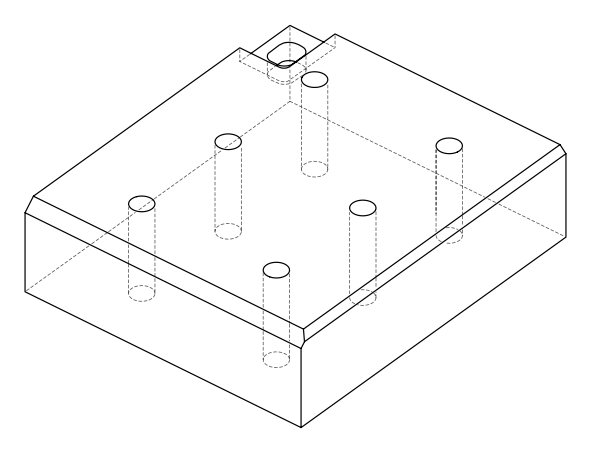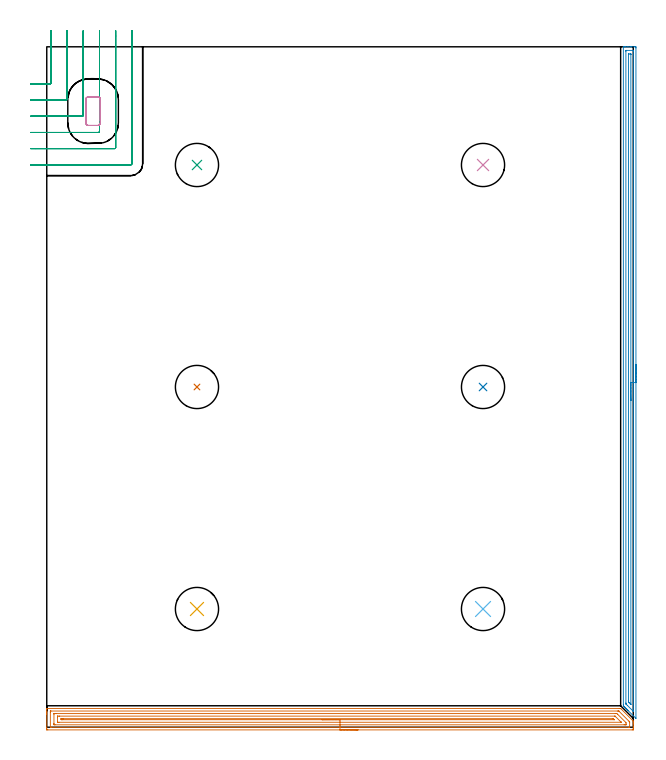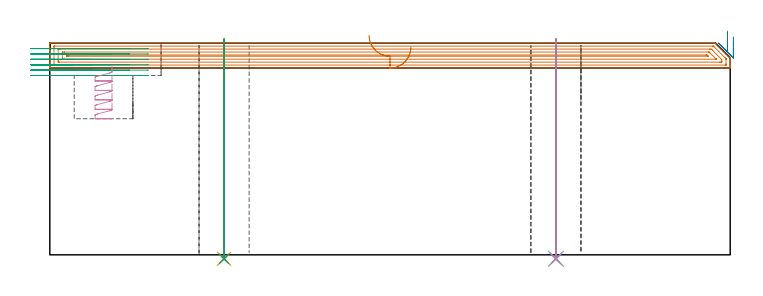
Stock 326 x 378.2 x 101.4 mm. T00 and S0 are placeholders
(PLAN: 10 operations, 3 tool changes, 32.8 min)
(1 AREA_MILL | FG_CHAMFER_SURFACE | UGT0205_001 | 13.14 min | 23079 mm3)
(2 AREA_MILL_1 | FG_CHAMFER_SURFACE_1 | UGT0205_001 | 9.07 min | 9035 mm3)
(3 MILL_CORNER_NOTCH_RECTANGULAR | CORNER_NOTCH_RECTANGULAR | NXT0201_011 | Follow Part, ap 3, ae 75% | 6.96 min | 59020 mm3)
(4 MILL_RECTANGULAR_POCKET | POCKET_RECTANGULAR_STRAIGHT | UGT0201_104 | Follow Part, ap 5, ae 75% | 1.06 min | 18512 mm3)
(5 INDEXABLE_INSERT_DRILL_THROUGH_HOLE_FROM_SOLID | STEP1HOLE | NXT0302_019 | 0.42 min | 45831 mm3)
(6 INDEXABLE_INSERT_DRILL_THROUGH_HOLE_FROM_SOLID_1 | STEP1HOLE_1 | NXT0302_019 | 0.42 min | 45835 mm3)
(7 INDEXABLE_INSERT_DRILL_THROUGH_HOLE_FROM_SOLID_2 | STEP1HOLE_2 | NXT0302_019 | 0.42 min | 45823 mm3)
(8 INDEXABLE_INSERT_DRILL_THROUGH_HOLE_FROM_SOLID_3 | STEP1HOLE_3 | NXT0302_019 | 0.42 min | 45837 mm3)
(9 INDEXABLE_INSERT_DRILL_THROUGH_HOLE_FROM_SOLID_4 | STEP1HOLE_4 | NXT0302_019 | 0.42 min | 45839 mm3)
(10 INDEXABLE_INSERT_DRILL_THROUGH_HOLE_FROM_SOLID_5 | STEP1HOLE_5 | NXT0302_019 | 0.42 min | 45824 mm3)
(TOOL UGT0205_001 | Chamfer Mill 20 x 3 x 45 deg. | D20 FL50 Z2)
(TOOL NXT0201_011 | ENDMILL 12mm [2P460-1200-NA 1630] | D12 FL38 Z6)
(TOOL UGT0201_104 | End Mill 20 mm | D20 FL22 Z2)
(TOOL NXT0302_019 | Index. Insert Drill 24mm [880-D2400L25-05] | D24 PA176 FL120 Z2)
(OP 1 AREA_MILL)
G17 G21 G94 G90
T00 M6
G54
G17 G0 G90 X173. Y-1.5 S1061 M3
G43 Z111.4 H0
Z99.5
G94 G1 X172.962 Z98.628 F250.
X172.848 Z97.764
X172.659 Z96.912
X172.397 Z96.08
X172.063 Z95.274
X171.66 Z94.5
X171.191 Z93.764
X170.66 Z93.072
X170.071 Z92.429
X169.428 Z91.84
X168.736 Z91.309
X168. Z90.84
X167.226 Z90.437
X166.42 Z90.103
X165.588 Z89.841
X164.736 Z89.652
X163.872 Z89.538
X163. Z89.5
X0.603
X0.01 Y-1.495 Z89.502
X0.006 Y-1.493 Z89.505
X0.002 Y-0.902 Z90.096
X0. Y-0.299 Z90.698
Y7.126 Z98.12
Y7.704 Z98.701
Y8.018 Z99.014
Y8.596 Z99.592
Y8.91 Z99.905
Y9.979 Z100.978
X0.008 Y10.349 Z101.34
X0.01 Y10.397 Z101.388
X0.157 Y10.4 Z101.4
X318.258
X319.007 Y10.396 Z101.39
X319.015 Y10.387 Z101.382
X319.151 Y10.249 Z101.249
X325.842 Y3.558 Z94.558
X325.999 Y3.402 Z94.394
X326. Y3.244 Z94.243
Y2.402 Z93.401
Y1.774 Z92.769
Y0.568 Z91.565
Y-0.01 Z90.985
Y-0.613 Z90.382
X325.998 Y-0.902 Z90.093
X325.993 Y-1.491 Z89.505
X325.989 Y-1.494 Z89.502
X325.397 Y-1.5 Z89.5
X163.
Y-0.086 Z90.914
X2.312 Y-0.085 Z90.915
X2.16 Y-0.083 Z90.917
X2.059 Y-0.079 Z90.921
X2.009 Y-0.075 Z90.925
X2.006 Y-0.064 Z90.936
X2.003 Y-0.01 Z90.99
X2. Y0.378 Z91.378
Y8.405 Z99.405
X2.003 Y8.91 Z99.91
X2.006 Y8.957 Z99.957
X2.009 Y8.976 Z99.976
X2.084 Y8.98 Z99.98
X2.236 Y8.984 Z99.984
X2.312 Y8.985 Z99.985
X317.442 Y8.986 Z99.986
X317.594 Y8.985 Z99.985
X317.898 Y8.979 Z99.979
X317.963 Y8.977 Z99.977
X317.974 Y8.97 Z99.97
X317.997 Y8.951 Z99.951
X318.041 Y8.91 Z99.91
X318.258 Y8.692 Z99.692
X323.612 Y3.338 Z94.338
X323.942 Y2.999 Z93.999
X323.981 Y2.958 Z93.958
X323.99 Y2.898 Z93.898
X323.996 Y2.795 Z93.795
X323.999 Y2.666 Z93.666
X324. Y0.495 Z91.495
X323.997 Y-0.01 Z90.99
X323.994 Y-0.058 Z90.942
X323.991 Y-0.076 Z90.924
X323.916 Y-0.08 Z90.92
X323.764 Y-0.084 Z90.916
X323.688 Y-0.086 Z90.914
X163.
Y1.328 Z92.328
X4.618 Y1.329 Z92.329
X4.172 Y1.333 Z92.333
X4.033 Y1.335 Z92.335
X4.01 Y1.602 Z92.602
X4.003 Y1.774 Z92.774
X4. Y1.946 Z92.946
X4.001 Y7.297 Z98.297
X4.008 Y7.47 Z98.47
X4.015 Y7.565 Z98.565
X4.061 Y7.568 Z98.568
X4.172 Y7.57 Z98.57
X4.619 Y7.571 Z98.571
X5.065
X316.028
X316.474 Y7.569 Z98.569
X316.927 Y7.564 Z98.564
X317.366 Y7.135 Z98.135
X321.835 Y2.666 Z93.666
X321.99 Y2.504 Z93.504
X321.998 Y1.774 Z92.774
X321.999 Y1.603 Z92.603
X321.992 Y1.43 Z92.43
X321.985 Y1.335 Z92.335
X321.939 Y1.332 Z92.332
X321.828 Y1.33 Z92.33
X321.381 Y1.329 Z92.329
X320.935 Y1.328 Z92.328
X163.
Y2.743 Z93.743
X6.772
X6.029 Y2.748 Z93.748
X6.014 Y2.749 Z93.749
X6.01 Y2.764 Z93.764
X6.005 Y2.813 Z93.813
X6.001 Y2.913 Z93.913
X6. Y5.766 Z96.766
X6.002 Y5.979 Z96.979
X6.005 Y6.085 Z97.085
X6.01 Y6.136 Z97.136
X6.015 Y6.151 Z97.151
X6.039 Y6.152 Z97.152
X6.849 Y6.157 Z97.157
X6.926
X315.659 Y6.156 Z97.156
X315.861 Y6.152 Z97.152
X315.882 Y6.151 Z97.151
X315.946 Y6.093 Z97.093
X316.077 Y5.97 Z96.97
X316.237 Y5.813 Z96.813
X319.246 Y2.805 Z93.805
X319.271 Y2.779 Z93.779
X319.293 Y2.751 Z93.751
X319.294 Y2.747 Z93.747
X319.291 Y2.746 Z93.746
X319.264 Y2.744 Z93.744
X319.151 Y2.743 Z93.743
X319.074
X163.
Y4.157 Z95.157
X8.927
X8.634 Y4.158 Z95.158
X8.03 Y4.161 Z95.161
X8.018 Y4.163 Z95.163
X8.007 Y4.185 Z95.185
X8.002 Y4.45 Z95.45
Y4.608 Z95.608
X8.005 Y4.687 Z95.687
X8.01 Y4.725 Z95.725
X8.015 Y4.736 Z95.736
X8.048 Y4.737 Z95.737
X8.342 Y4.742 Z95.742
X8.634 Y4.743 Z95.743
X9.233
X314.397 Y4.742 Z95.742
X314.689 Y4.74 Z95.74
X314.786 Y4.737 Z95.737
X314.857 Y4.732 Z95.732
X314.915 Y4.678 Z95.678
X315.149 Y4.45 Z95.45
X315.303 Y4.294 Z95.294
X315.421 Y4.17 Z95.17
X315.425 Y4.163 Z95.163
X315.41 Y4.162 Z95.162
X315.359 Y4.159 Z95.159
X315.276 Y4.157 Z95.157
X163.
X162.128 Z95.195
X161.263 Z95.309
X160.412 Z95.498
X159.58 Z95.76
X158.774 Z96.094
X158. Z96.497
X157.264 Z96.965
X156.572 Z97.496
X155.929 Z98.086
X155.34 Z98.729
X154.808 Z99.421
X154.34 Z100.157
X153.937 Z100.931
X153.603 Z101.737
X153.341 Z102.569
X153.152 Z103.42
X153.038 Z104.285
X153. Z105.157
G0 Z111.4
M5
M2
(OP 2 AREA_MILL_1)
G17 G21 G94 G90
T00 M6
G54
G17 G0 G90 X327.5 Y201.55 S1061 M3
G43 Z111.4 H0
Z104.4
G94 G1 Y201.512 Z103.528 F250.
Y201.398 Z102.664
Y201.209 Z101.812
Y200.947 Z100.98
Y200.613 Z100.174
Y200.21 Z99.4
Y199.741 Z98.664
Y199.21 Z97.972
Y198.621 Z97.329
Y197.978 Z96.74
Y197.286 Z96.209
Y196.55 Z95.74
Y195.776 Z95.337
Y194.97 Z95.003
Y194.138 Z94.741
Y193.286 Z94.552
Y192.422 Z94.438
Y191.55 Z94.4
Y5.085
X327.493 Y4.919 Z94.407
X327.316 Y5.084 Z94.584
X327.305 Y5.095 Z94.595
X323.29 Y9.109 Z98.608
X323.121 Y9.277 Z98.774
X322.957 Y9.442 Z98.941
X322.843 Y9.556 Z99.055
X322.681 Y9.717 Z99.214
X322.524 Y9.875 Z99.373
X322.396 Y10.003 Z99.502
X322.241 Y10.156 Z99.654
X322.092 Y10.307 Z99.806
X321.949 Y10.45 Z99.949
X321.802 Y10.596 Z100.094
X321.659 Y10.739 Z100.238
X321.501 Y10.898 Z100.396
X321.362 Y11.036 Z100.534
X321.227 Y11.172 Z100.671
X321.054 Y11.345 Z100.844
X320.922 Y11.476 Z100.974
X320.608 Y11.792 Z101.289
X320.505 Y11.898 Z101.391
X320.5 Y12.686 Z101.4
Y378.016
X320.502 Y378.19 Z101.389
X320.672 Y378.198 Z101.22
X320.848 Y378.2 Z101.051
X321.076 Z100.824
X321.802 Z100.093
X323.044 Z98.853
X324.44 Z97.456
X325.061 Z96.835
X326.819 Z95.078
X327.078 Y378.197 Z94.819
X327.492 Y378.19 Z94.405
X327.496 Y377.994 Z94.402
X327.499 Y377.568 Z94.401
X327.5 Y191.55 Z94.4
X326.086 Z95.814
X326.085 Y9.224 Z95.815
X326.079 Y8.788 Z95.821
X326.044 Y8.816 Z95.856
X325.996 Y8.86 Z95.904
X325.741 Y9.109 Z96.159
X322.681 Y12.169 Z99.219
X322.165 Y12.686 Z99.735
X321.99 Y12.868 Z99.91
X321.929 Y12.933 Z99.971
X321.921 Y12.98 Z99.979
X321.919 Y13.076 Z99.981
X321.915 Y13.465 Z99.985
X321.914 Y375.665 Z99.986
X321.921 Y376.185 Z99.979
X321.947 Y376.19 Z99.953
X322.02 Y376.195 Z99.88
X322.13 Y376.199 Z99.77
X326. Z95.9
X326.035 Y376.198 Z95.865
X326.072 Y376.193 Z95.828
X326.079 Y376.189 Z95.821
X326.082 Y376.181 Z95.818
X326.084 Y376.15 Z95.816
X326.086 Y375.894 Z95.814
Y375.78
Y191.55
X324.672 Z97.228
X324.671 Y13.345 Z97.229
X324.669 Y12.686 Z97.231
X324.668 Y12.649 Z97.232
Y12.647
X324.618 Y12.686 Z97.282
X324.44 Y12.861 Z97.46
X323.719 Y13.58 Z98.181
X323.56 Y13.741 Z98.34
X323.382 Y13.926 Z98.518
X323.34 Y13.971 Z98.56
X323.335 Y14.082 Z98.565
X323.331 Y14.239 Z98.569
X323.329 Y14.475 Z98.571
Y14.71
Y373.991
X323.331 Y374.109 Z98.569
X323.333 Y374.167 Z98.567
X323.335 Y374.188 Z98.565
X323.361 Y374.194 Z98.539
X323.56 Y374.197 Z98.34
X324.235 Y374.199 Z97.665
X324.44 Y374.197 Z97.46
X324.644 Y374.191 Z97.256
X324.665 Y374.189 Z97.235
X324.667 Y374.173 Z97.233
X324.67 Y374.132 Z97.23
X324.671 Y374.07 Z97.229
Y373.991
X324.672 Y191.55 Z97.228
Y190.678 Z97.267
Y189.813 Z97.38
Y188.962 Z97.569
Y188.13 Z97.832
Y187.324 Z98.165
Y186.55 Z98.568
Y185.814 Z99.037
Y185.122 Z99.568
Y184.479 Z100.157
Y183.89 Z100.801
Y183.358 Z101.493
Y182.89 Z102.228
Y182.487 Z103.002
Y182.153 Z103.808
Y181.891 Z104.64
Y181.702 Z105.492
Y181.588 Z106.357
Y181.55 Z107.228
G0 Z111.4
M5
M2
(OP 3 MILL_CORNER_NOTCH_RECTANGULAR)
G17 G21 G94 G90
T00 M6
G54
G17 G0 G90 X-9. Y357.6 S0 M3
G43 Z111.4 H1
Z98.817
G94 G1 X-6. F250.
X1.704 F500.
G3 X2.3 Y358.196 R0.6
G1 Y384.2
Y387.2 F250.
G0 Z111.4
X-9. Y348.6
Z98.817
G1 X-6.
X10.704 F500.
G3 X11.3 Y349.196 R0.6
G1 Y384.2
Y387.2 F250.
G0 Z111.4
X-9. Y339.6
Z98.817
G1 X-6.
X19.704 F500.
G3 X20.3 Y340.196 R0.6
G1 Y384.2
Y387.2 F250.
G0 Z111.4
X-9. Y330.6
Z98.817
G1 X-6.
X28.704 F500.
G3 X29.3 Y331.196 R0.6
G1 Y384.2
Y387.2 F250.
G0 Z111.4
X-9. Y321.6
Z98.817
G1 X-6.
X37.704 F500.
G3 X38.3 Y322.196 R0.6
G1 Y384.2
Y387.2 F250.
G0 Z111.4
X-9. Y312.6
Z98.817
G1 X-6.
X46.703 F500.
G3 X47.3 Y313.197 R0.6
G1 Y384.2
Y387.2 F250.
G0 Z111.4
X-9. Y357.6
Z96.233
G1 X-6.
X1.704 F500.
G3 X2.3 Y358.196 R0.6
G1 Y384.2
Y387.2 F250.
G0 Z111.4
X-9. Y348.6
Z96.233
G1 X-6.
X10.704 F500.
G3 X11.3 Y349.196 R0.6
G1 Y384.2
Y387.2 F250.
G0 Z111.4
X-9. Y339.6
Z96.233
G1 X-6.
X19.704 F500.
G3 X20.3 Y340.196 R0.6
G1 Y384.2
Y387.2 F250.
G0 Z111.4
X-9. Y330.6
Z96.233
G1 X-6.
X28.704 F500.
G3 X29.3 Y331.196 R0.6
G1 Y384.2
Y387.2 F250.
G0 Z111.4
X-9. Y321.6
Z96.233
G1 X-6.
X37.704 F500.
G3 X38.3 Y322.196 R0.6
G1 Y384.2
Y387.2 F250.
G0 Z111.4
X-9. Y312.6
Z96.233
G1 X-6.
X46.703 F500.
G3 X47.3 Y313.197 R0.6
G1 Y384.2
Y387.2 F250.
G0 Z111.4
X-9. Y357.6
Z93.65
G1 X-6.
X1.704 F500.
G3 X2.3 Y358.196 R0.6
G1 Y384.2
Y387.2 F250.
G0 Z111.4
X-9. Y348.6
Z93.65
G1 X-6.
X10.704 F500.
G3 X11.3 Y349.196 R0.6
G1 Y384.2
Y387.2 F250.
G0 Z111.4
X-9. Y339.6
Z93.65
G1 X-6.
X19.704 F500.
G3 X20.3 Y340.196 R0.6
G1 Y384.2
Y387.2 F250.
G0 Z111.4
X-9. Y330.6
Z93.65
G1 X-6.
X28.704 F500.
G3 X29.3 Y331.196 R0.6
G1 Y384.2
Y387.2 F250.
G0 Z111.4
X-9. Y321.6
Z93.65
G1 X-6.
X37.704 F500.
G3 X38.3 Y322.196 R0.6
G1 Y384.2
Y387.2 F250.
G0 Z111.4
X-9. Y312.6
Z93.65
G1 X-6.
X46.703 F500.
G3 X47.3 Y313.197 R0.6
G1 Y384.2
Y387.2 F250.
G0 Z111.4
X-9. Y357.6
Z91.067
G1 X-6.
X1.704 F500.
G3 X2.3 Y358.196 R0.6
G1 Y384.2
Y387.2 F250.
G0 Z111.4
X-9. Y348.6
Z91.067
G1 X-6.
X10.704 F500.
G3 X11.3 Y349.196 R0.6
G1 Y384.2
Y387.2 F250.
G0 Z111.4
X-9. Y339.6
Z91.067
G1 X-6.
X19.704 F500.
G3 X20.3 Y340.196 R0.6
G1 Y384.2
Y387.2 F250.
G0 Z111.4
X-9. Y330.6
Z91.067
G1 X-6.
X28.704 F500.
G3 X29.3 Y331.196 R0.6
G1 Y384.2
Y387.2 F250.
G0 Z111.4
X-9. Y321.6
Z91.067
G1 X-6.
X37.704 F500.
G3 X38.3 Y322.196 R0.6
G1 Y384.2
Y387.2 F250.
G0 Z111.4
X-9. Y312.6
Z91.067
G1 X-6.
X46.703 F500.
G3 X47.3 Y313.197 R0.6
G1 Y384.2
Y387.2 F250.
G0 Z111.4
X-9. Y357.6
Z88.483
G1 X-6.
X1.704 F500.
G3 X2.3 Y358.196 R0.6
G1 Y384.2
Y387.2 F250.
G0 Z111.4
X-9. Y348.6
Z88.483
G1 X-6.
X10.704 F500.
G3 X11.3 Y349.196 R0.6
G1 Y384.2
Y387.2 F250.
G0 Z111.4
X-9. Y339.6
Z88.483
G1 X-6.
X19.704 F500.
G3 X20.3 Y340.196 R0.6
G1 Y384.2
Y387.2 F250.
G0 Z111.4
X-9. Y330.6
Z88.483
G1 X-6.
X28.704 F500.
G3 X29.3 Y331.196 R0.6
G1 Y384.2
Y387.2 F250.
G0 Z111.4
X-9. Y321.6
Z88.483
G1 X-6.
X37.704 F500.
G3 X38.3 Y322.196 R0.6
G1 Y384.2
Y387.2 F250.
G0 Z111.4
X-9. Y312.6
Z88.483
G1 X-6.
X46.703 F500.
G3 X47.3 Y313.197 R0.6
G1 Y384.2
Y387.2 F250.
G0 Z111.4
X-9. Y357.6
Z85.9
G1 X-6.
X1.704 F500.
G3 X2.3 Y358.196 R0.6
G1 Y384.2
Y387.2 F250.
G0 Z111.4
X-9. Y348.6
Z85.9
G1 X-6.
X10.704 F500.
G3 X11.3 Y349.196 R0.6
G1 Y384.2
Y387.2 F250.
G0 Z111.4
X-9. Y339.6
Z85.9
G1 X-6.
X19.704 F500.
G3 X20.3 Y340.196 R0.6
G1 Y384.2
Y387.2 F250.
G0 Z111.4
X-9. Y330.6
Z85.9
G1 X-6.
X28.704 F500.
G3 X29.3 Y331.196 R0.6
G1 Y384.2
Y387.2 F250.
G0 Z111.4
X-9. Y321.6
Z85.9
G1 X-6.
X37.704 F500.
G3 X38.3 Y322.196 R0.6
G1 Y384.2
Y387.2 F250.
G0 Z111.4
X-9. Y312.6
Z85.9
G1 X-6.
X46.703 F500.
G3 X47.3 Y313.197 R0.6
G1 Y384.2
Y387.2 F250.
G0 Z111.4
M5
M2
(OP 4 MILL_RECTANGULAR_POCKET)
G17 G21 G94 G90
T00 M6
G54
G17 G0 G90 X29.8 Y337.021 S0 M3
G43 Z111.4 H0
Z90.825
G94 G1 Y348.9 Z87.642 F250.
Y349.018 Z87.61
X29.735 Y349.339 Z87.522
X29.597 Y349.636 Z87.435
X29.393 Y349.893 Z87.347
X29.136 Y350.097 Z87.259
X28.839 Y350.235 Z87.171
X28.518 Y350.3 Z87.084
X22.982 Z85.6
X22.661 Y350.235 Z85.512
X22.364 Y350.097 Z85.424
X22.107 Y349.893 Z85.337
X21.903 Y349.636 Z85.249
X21.765 Y349.339 Z85.161
X21.7 Y349.018 Z85.073
Y348.9 Z85.042
Y342.4 Z83.3
Y335.9 F500.
G3 X23.1 Y334.5 R1.4
G1 X28.4
G3 X29.8 Y335.9 R1.4
G1 Y348.9
G3 X28.4 Y350.3 R1.4
G1 X23.1
G3 X21.7 Y348.9 R1.4
G1 Y342.4
Y341.4
G0 X29.8 Y337.021 Z86.3
G1 Y348.9 Z83.117 F250.
Y349.018 Z83.085
X29.735 Y349.339 Z82.997
X29.597 Y349.636 Z82.91
X29.393 Y349.893 Z82.822
X29.136 Y350.097 Z82.734
X28.839 Y350.235 Z82.646
X28.518 Y350.3 Z82.559
X22.982 Z81.075
X22.661 Y350.235 Z80.987
X22.364 Y350.097 Z80.899
X22.107 Y349.893 Z80.812
X21.903 Y349.636 Z80.724
X21.765 Y349.339 Z80.636
X21.7 Y349.018 Z80.548
Y348.9 Z80.517
Y342.4 Z78.775
Y335.9 F500.
G3 X23.1 Y334.5 R1.4
G1 X28.4
G3 X29.8 Y335.9 R1.4
G1 Y348.9
G3 X28.4 Y350.3 R1.4
G1 X23.1
G3 X21.7 Y348.9 R1.4
G1 Y342.4
Y341.4
G0 X29.8 Y337.021 Z81.775
G1 Y348.9 Z78.592 F250.
Y349.018 Z78.56
X29.735 Y349.339 Z78.472
X29.597 Y349.636 Z78.385
X29.393 Y349.893 Z78.297
X29.136 Y350.097 Z78.209
X28.839 Y350.235 Z78.121
X28.518 Y350.3 Z78.034
X22.982 Z76.55
X22.661 Y350.235 Z76.462
X22.364 Y350.097 Z76.374
X22.107 Y349.893 Z76.287
X21.903 Y349.636 Z76.199
X21.765 Y349.339 Z76.111
X21.7 Y349.018 Z76.023
Y348.9 Z75.992
Y342.4 Z74.25
Y335.9 F500.
G3 X23.1 Y334.5 R1.4
G1 X28.4
G3 X29.8 Y335.9 R1.4
G1 Y348.9
G3 X28.4 Y350.3 R1.4
G1 X23.1
G3 X21.7 Y348.9 R1.4
G1 Y342.4
Y341.4
G0 X29.8 Y337.021 Z77.25
G1 Y348.9 Z74.067 F250.
Y349.018 Z74.035
X29.735 Y349.339 Z73.947
X29.597 Y349.636 Z73.86
X29.393 Y349.893 Z73.772
X29.136 Y350.097 Z73.684
X28.839 Y350.235 Z73.596
X28.518 Y350.3 Z73.509
X22.982 Z72.025
X22.661 Y350.235 Z71.937
X22.364 Y350.097 Z71.849
X22.107 Y349.893 Z71.762
X21.903 Y349.636 Z71.674
X21.765 Y349.339 Z71.586
X21.7 Y349.018 Z71.498
Y348.9 Z71.467
Y342.4 Z69.725
Y335.9 F500.
G3 X23.1 Y334.5 R1.4
G1 X28.4
G3 X29.8 Y335.9 R1.4
G1 Y348.9
G3 X28.4 Y350.3 R1.4
G1 X23.1
G3 X21.7 Y348.9 R1.4
G1 Y342.4
Y341.4
G0 X29.8 Y337.021 Z72.725
G1 Y348.9 Z69.542 F250.
Y349.018 Z69.51
X29.735 Y349.339 Z69.422
X29.597 Y349.636 Z69.335
X29.393 Y349.893 Z69.247
X29.136 Y350.097 Z69.159
X28.839 Y350.235 Z69.071
X28.518 Y350.3 Z68.984
X22.982 Z67.5
X22.661 Y350.235 Z67.412
X22.364 Y350.097 Z67.324
X22.107 Y349.893 Z67.237
X21.903 Y349.636 Z67.149
X21.765 Y349.339 Z67.061
X21.7 Y349.018 Z66.973
Y348.9 Z66.942
Y342.4 Z65.2
Y335.9 F500.
G3 X23.1 Y334.5 R1.4
G1 X28.4
G3 X29.8 Y335.9 R1.4
G1 Y348.9
G3 X28.4 Y350.3 R1.4
G1 X23.1
G3 X21.7 Y348.9 R1.4
G1 Y342.4
Y341.4
G0 Z111.4
M5
M2
(OP 5 INDEXABLE_INSERT_DRILL_THROUGH_HOLE_FROM_SOLID)
G17 G21 G94 G90
T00 M6
G54
G17 G0 G90 X83.5 Y65.7 S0 M3
G43 Z111.4 H1
G94 G81 G98 Z-1.919 F250. R103.4
G80
M5
M2
(OP 6 INDEXABLE_INSERT_DRILL_THROUGH_HOLE_FROM_SOLID_1)
G17 G21 G94 G90
T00 M6
G54
G17 G0 G90 X242.5 Y65.7 S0 M3
G43 Z111.4 H1
G94 G81 G98 Z-1.919 F250. R103.4
G80
M5
M2
(OP 7 INDEXABLE_INSERT_DRILL_THROUGH_HOLE_FROM_SOLID_2)
G17 G21 G94 G90
T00 M6
G54
G17 G0 G90 X83.5 Y189.1 S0 M3
G43 Z111.4 H1
G94 G81 G98 Z-1.919 F250. R103.4
G80
M5
M2
(OP 8 INDEXABLE_INSERT_DRILL_THROUGH_HOLE_FROM_SOLID_3)
G17 G21 G94 G90
T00 M6
G54
G17 G0 G90 X242.5 Y189.1 S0 M3
G43 Z111.4 H1
G94 G81 G98 Z-1.919 F250. R103.4
G80
M5
M2
(OP 9 INDEXABLE_INSERT_DRILL_THROUGH_HOLE_FROM_SOLID_4)
G17 G21 G94 G90
T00 M6
G54
G17 G0 G90 X83.5 Y312.5 S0 M3
G43 Z111.4 H1
G94 G81 G98 Z-1.919 F250. R103.4
G80
M5
M2
(OP 10 INDEXABLE_INSERT_DRILL_THROUGH_HOLE_FROM_SOLID_5)
G17 G21 G94 G90
T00 M6
G54
G17 G0 G90 X242.5 Y312.5 S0 M3
G43 Z111.4 H1
G94 G81 G98 Z-1.919 F250. R103.4
G80
M5
M2
